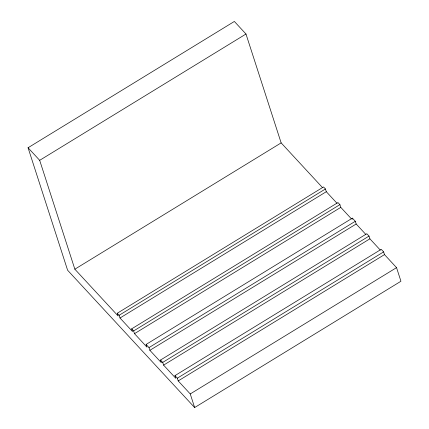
<?xml version="1.0" encoding="UTF-8"?>
<svg xmlns="http://www.w3.org/2000/svg" width="429" height="429" viewBox="0 0 429 429"><rect width="100%" height="100%" fill="white"/><g stroke="black" fill="none" stroke-linecap="round" stroke-linejoin="round"><path stroke-width="0.64" d="M380.309 250.086L369.895 238.819L369.015 236.1L366.816 233.73L160.521 360.033L162.714 362.403L163.594 365.127L175.826 378.346L174.946 375.627L381.242 249.319L383.617 251.887L384.497 254.606L396.546 267.637L400.943 281.247L194.643 407.55L67.616 270.238L28.057 147.753L234.357 21.45L245.983 34.02L281.145 142.889L322.619 187.72M337.055 203.325L326.303 191.704L325.423 188.98L323.541 186.947L117.246 313.256L118.125 315.975L74.85 269.197L39.682 160.323L245.983 34.02M74.85 269.197L281.145 142.889M351.49 218.929L340.787 207.363L339.907 204.638L337.966 202.542L131.671 328.845L132.55 331.569L120.002 318.007L119.123 315.283L325.423 188.98M120.002 318.007L326.303 191.704M365.926 234.534L356.183 224.002L355.303 221.278L352.391 218.136L146.096 344.439L146.975 347.163L134.492 333.665L133.612 330.947L339.907 204.638M134.492 333.665L340.787 207.363M160.521 360.033L161.401 362.757L149.882 350.305L149.002 347.587L355.303 221.278M149.882 350.305L356.183 224.002M162.714 362.403L369.015 236.1M163.594 365.127L369.895 238.819M194.643 407.55L190.251 393.94L178.196 380.914L177.316 378.19L383.617 251.887M178.196 380.914L384.497 254.606M190.251 393.94L396.546 267.637M28.057 147.753L39.682 160.323M117.246 313.256L119.123 315.283M131.671 328.845L133.612 330.947M146.096 344.439L149.002 347.587M174.946 375.627L177.316 378.19M352.391 218.136L352.745 219.224"/></g></svg>
